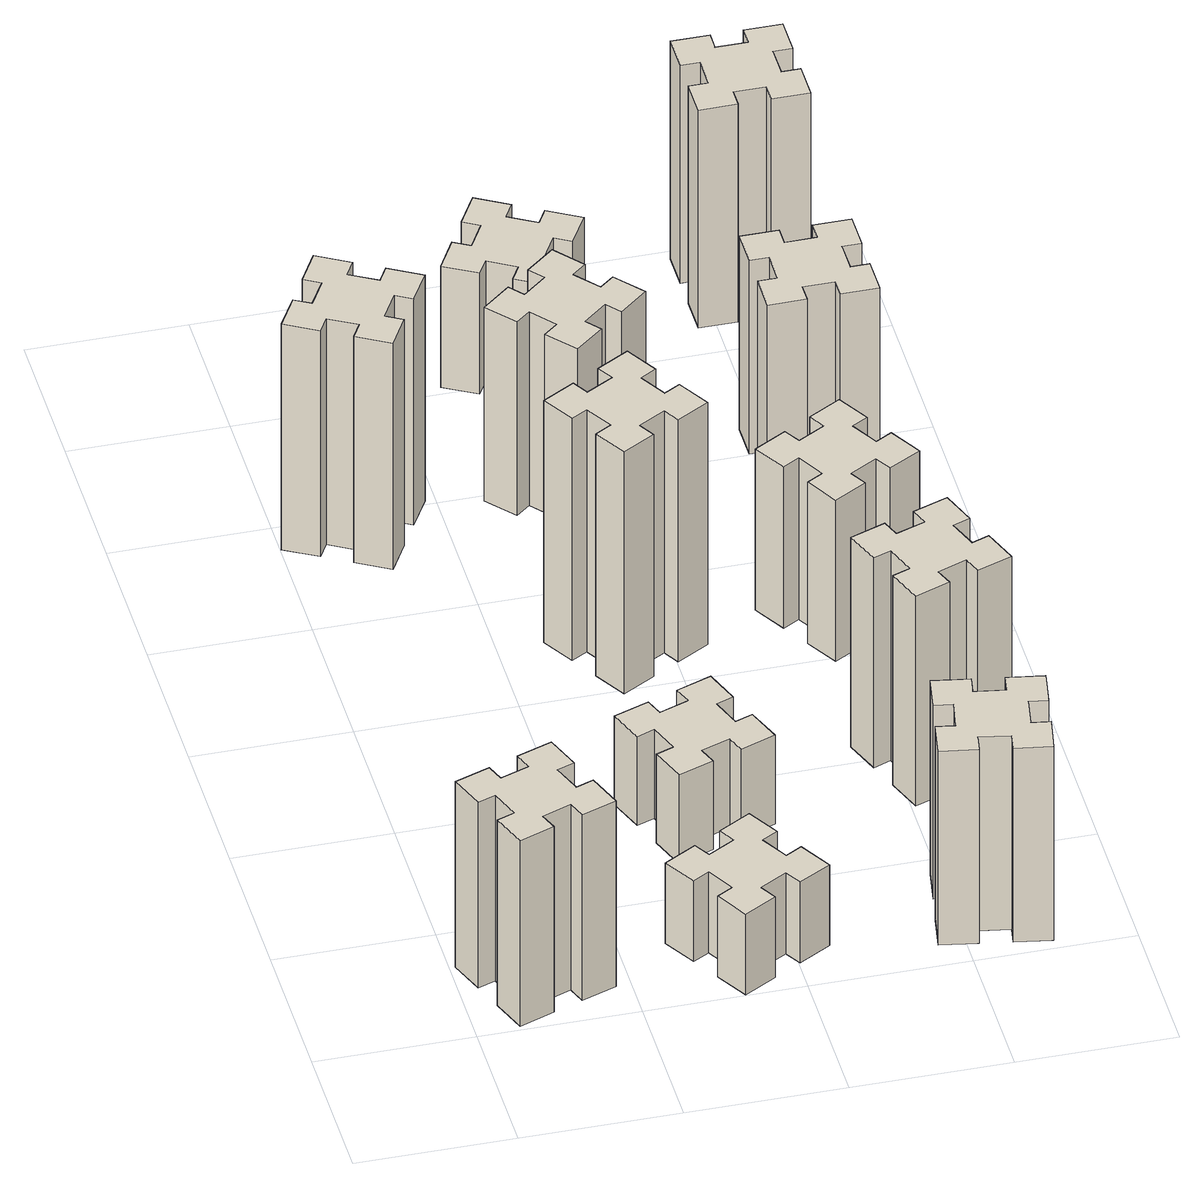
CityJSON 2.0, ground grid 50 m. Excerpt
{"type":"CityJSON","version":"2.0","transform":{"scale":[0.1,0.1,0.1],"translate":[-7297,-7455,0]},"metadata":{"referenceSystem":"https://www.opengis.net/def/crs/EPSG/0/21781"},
"CityObjects":{
"building1":{"type":"Building","attributes":{"class":"1000","function":"1000","usage":"1000","yearOfConstruction":2016,"roofType":"1000","measuredHeight":69,"storeysAboveGround":30,"storeysBelowGround":0},"geometry":[{"type":"Solid","lod":"1","boundaries":[[[[0,1,2,3,4,5,6,7,8,9,10,11,12,13,14,15,16,17,18,19]],[[17,16,20,21]],[[16,15,22,20]],[[15,14,23,22]],[[14,13,24,23]],[[13,12,25,24]],[[12,11,26,25]],[[11,10,27,26]],[[10,9,28,27]],[[9,8,29,28]],[[8,7,30,29]],[[7,6,31,30]],[[6,5,32,31]],[[5,4,33,32]],[[4,3,34,33]],[[3,2,35,34]],[[2,1,36,35]],[[1,0,37,36]],[[0,19,38,37]],[[19,18,39,38]],[[18,17,21,39]],[[24,25,26,27,28,29,30,31,32,33,34,35,36,37,38,39,21,20,22,23]]]]}]},
"building2":{"type":"Building","attributes":{"class":"1000","function":"1000","usage":"1000","yearOfConstruction":2016,"roofType":"1000","measuredHeight":30,"storeysAboveGround":30,"storeysBelowGround":0},"geometry":[{"type":"Solid","lod":"1","boundaries":[[[[40,41,42,43,44,45,46,47,48,49,50,51,52,53,54,55,56,57,58,59]],[[57,56,60,61]],[[56,55,62,60]],[[55,54,63,62]],[[54,53,64,63]],[[53,52,65,64]],[[52,51,66,65]],[[51,50,67,66]],[[50,49,68,67]],[[49,48,69,68]],[[48,47,70,69]],[[47,46,71,70]],[[46,45,72,71]],[[45,44,73,72]],[[44,43,74,73]],[[43,42,75,74]],[[42,41,76,75]],[[41,40,77,76]],[[40,59,78,77]],[[59,58,79,78]],[[58,57,61,79]],[[64,65,66,67,68,69,70,71,72,73,74,75,76,77,78,79,61,60,62,63]]]]}]},
"building3":{"type":"Building","attributes":{"class":"1000","function":"1000","usage":"1000","yearOfConstruction":2016,"roofType":"1000","measuredHeight":84,"storeysAboveGround":30,"storeysBelowGround":0},"geometry":[{"type":"Solid","lod":"1","boundaries":[[[[80,81,82,83,84,85,86,87,88,89,90,91,92,93,94,95,96,97,98,99]],[[97,96,100,101]],[[96,95,102,100]],[[95,94,103,102]],[[94,93,104,103]],[[93,92,105,104]],[[92,91,106,105]],[[91,90,107,106]],[[90,89,108,107]],[[89,88,109,108]],[[88,87,110,109]],[[87,86,111,110]],[[86,85,112,111]],[[85,84,113,112]],[[84,83,114,113]],[[83,82,115,114]],[[82,81,116,115]],[[81,80,117,116]],[[80,99,118,117]],[[99,98,119,118]],[[98,97,101,119]],[[104,105,106,107,108,109,110,111,112,113,114,115,116,117,118,119,101,100,102,103]]]]}]},
"building4":{"type":"Building","attributes":{"class":"1000","function":"1000","usage":"1000","yearOfConstruction":2016,"roofType":"1000","measuredHeight":33,"storeysAboveGround":30,"storeysBelowGround":0},"geometry":[{"type":"Solid","lod":"1","boundaries":[[[[120,121,122,123,124,125,126,127,128,129,130,131,132,133,134,135,136,137,138,139]],[[137,136,140,141]],[[136,135,142,140]],[[135,134,143,142]],[[134,133,144,143]],[[133,132,145,144]],[[132,131,146,145]],[[131,130,147,146]],[[130,129,148,147]],[[129,128,149,148]],[[128,127,150,149]],[[127,126,151,150]],[[126,125,152,151]],[[125,124,153,152]],[[124,123,154,153]],[[123,122,155,154]],[[122,121,156,155]],[[121,120,157,156]],[[120,139,158,157]],[[139,138,159,158]],[[138,137,141,159]],[[144,145,146,147,148,149,150,151,152,153,154,155,156,157,158,159,141,140,142,143]]]]}]},
"building5":{"type":"Building","attributes":{"class":"1000","function":"1000","usage":"1000","yearOfConstruction":2016,"roofType":"1000","measuredHeight":90,"storeysAboveGround":30,"storeysBelowGround":0},"geometry":[{"type":"Solid","lod":"1","boundaries":[[[[160,161,162,163,164,165,166,167,168,169,170,171,172,173,174,175,176,177,178,179]],[[177,176,180,181]],[[176,175,182,180]],[[175,174,183,182]],[[174,173,184,183]],[[173,172,185,184]],[[172,171,186,185]],[[171,170,187,186]],[[170,169,188,187]],[[169,168,189,188]],[[168,167,190,189]],[[167,166,191,190]],[[166,165,192,191]],[[165,164,193,192]],[[164,163,194,193]],[[163,162,195,194]],[[162,161,196,195]],[[161,160,197,196]],[[160,179,198,197]],[[179,178,199,198]],[[178,177,181,199]],[[184,185,186,187,188,189,190,191,192,193,194,195,196,197,198,199,181,180,182,183]]]]}]},
"building6":{"type":"Building","attributes":{"class":"1000","function":"1000","usage":"1000","yearOfConstruction":2016,"roofType":"1000","measuredHeight":72,"storeysAboveGround":30,"storeysBelowGround":0},"geometry":[{"type":"Solid","lod":"1","boundaries":[[[[200,201,202,203,204,205,206,207,208,209,210,211,212,213,214,215,216,217,218,219]],[[217,216,220,221]],[[216,215,222,220]],[[215,214,223,222]],[[214,213,224,223]],[[213,212,225,224]],[[212,211,226,225]],[[211,210,227,226]],[[210,209,228,227]],[[209,208,229,228]],[[208,207,230,229]],[[207,206,231,230]],[[206,205,232,231]],[[205,204,233,232]],[[204,203,234,233]],[[203,202,235,234]],[[202,201,236,235]],[[201,200,237,236]],[[200,219,238,237]],[[219,218,239,238]],[[218,217,221,239]],[[224,225,226,227,228,229,230,231,232,233,234,235,236,237,238,239,221,220,222,223]]]]}]},
"building7":{"type":"Building","attributes":{"class":"1000","function":"1000","usage":"1000","yearOfConstruction":2016,"roofType":"1000","measuredHeight":72,"storeysAboveGround":30,"storeysBelowGround":0},"geometry":[{"type":"Solid","lod":"1","boundaries":[[[[240,241,242,243,244,245,246,247,248,249,250,251,252,253,254,255,256,257,258,259]],[[257,256,260,261]],[[256,255,262,260]],[[255,254,263,262]],[[254,253,264,263]],[[253,252,265,264]],[[252,251,266,265]],[[251,250,267,266]],[[250,249,268,267]],[[249,248,269,268]],[[248,247,270,269]],[[247,246,271,270]],[[246,245,272,271]],[[245,244,273,272]],[[244,243,274,273]],[[243,242,275,274]],[[242,241,276,275]],[[241,240,277,276]],[[240,259,278,277]],[[259,258,279,278]],[[258,257,261,279]],[[264,265,266,267,268,269,270,271,272,273,274,275,276,277,278,279,261,260,262,263]]]]}]},
"building8":{"type":"Building","attributes":{"class":"1000","function":"1000","usage":"1000","yearOfConstruction":2016,"roofType":"1000","measuredHeight":45,"storeysAboveGround":30,"storeysBelowGround":0},"geometry":[{"type":"Solid","lod":"1","boundaries":[[[[280,281,282,283,284,285,286,287,288,289,290,291,292,293,294,295,296,297,298,299]],[[297,296,300,301]],[[296,295,302,300]],[[295,294,303,302]],[[294,293,304,303]],[[293,292,305,304]],[[292,291,306,305]],[[291,290,307,306]],[[290,289,308,307]],[[289,288,309,308]],[[288,287,310,309]],[[287,286,311,310]],[[286,285,312,311]],[[285,284,313,312]],[[284,283,314,313]],[[283,282,315,314]],[[282,281,316,315]],[[281,280,317,316]],[[280,299,318,317]],[[299,298,319,318]],[[298,297,301,319]],[[304,305,306,307,308,309,310,311,312,313,314,315,316,317,318,319,301,300,302,303]]]]}]},
"building9":{"type":"Building","attributes":{"class":"1000","function":"1000","usage":"1000","yearOfConstruction":2016,"roofType":"1000","measuredHeight":78,"storeysAboveGround":30,"storeysBelowGround":0},"geometry":[{"type":"Solid","lod":"1","boundaries":[[[[320,321,322,323,324,325,326,327,328,329,330,331,332,333,334,335,336,337,338,339]],[[337,336,340,341]],[[336,335,342,340]],[[335,334,343,342]],[[334,333,344,343]],[[333,332,345,344]],[[332,331,346,345]],[[331,330,347,346]],[[330,329,348,347]],[[329,328,349,348]],[[328,327,350,349]],[[327,326,351,350]],[[326,325,352,351]],[[325,324,353,352]],[[324,323,354,353]],[[323,322,355,354]],[[322,321,356,355]],[[321,320,357,356]],[[320,339,358,357]],[[339,338,359,358]],[[338,337,341,359]],[[344,345,346,347,348,349,350,351,352,353,354,355,356,357,358,359,341,340,342,343]]]]}]},
"building10":{"type":"Building","attributes":{"class":"1000","function":"1000","usage":"1000","yearOfConstruction":2016,"roofType":"1000","measuredHeight":60,"storeysAboveGround":30,"storeysBelowGround":0},"geometry":[{"type":"Solid","lod":"1","boundaries":[[[[360,361,362,363,364,365,366,367,368,369,370,371,372,373,374,375,376,377,378,379]],[[377,376,380,381]],[[376,375,382,380]],[[375,374,383,382]],[[374,373,384,383]],[[373,372,385,384]],[[372,371,386,385]],[[371,370,387,386]],[[370,369,388,387]],[[369,368,389,388]],[[368,367,390,389]],[[367,366,391,390]],[[366,365,392,391]],[[365,364,393,392]],[[364,363,394,393]],[[363,362,395,394]],[[362,361,396,395]],[[361,360,397,396]],[[360,379,398,397]],[[379,378,399,398]],[[378,377,381,399]],[[384,385,386,387,388,389,390,391,392,393,394,395,396,397,398,399,381,380,382,383]]]]}]},
"building11":{"type":"Building","attributes":{"class":"1000","function":"1000","usage":"1000","yearOfConstruction":2016,"roofType":"1000","measuredHeight":72,"storeysAboveGround":30,"storeysBelowGround":0},"geometry":[{"type":"Solid","lod":"1","boundaries":[[[[400,401,402,403,404,405,406,407,408,409,410,411,412,413,414,415,416,417,418,419]],[[417,416,420,421]],[[416,415,422,420]],[[415,414,423,422]],[[414,413,424,423]],[[413,412,425,424]],[[412,411,426,425]],[[411,410,427,426]],[[410,409,428,427]],[[409,408,429,428]],[[408,407,430,429]],[[407,406,431,430]],[[406,405,432,431]],[[405,404,433,432]],[[404,403,434,433]],[[403,402,435,434]],[[402,401,436,435]],[[401,400,437,436]],[[400,419,438,437]],[[419,418,439,438]],[[418,417,421,439]],[[424,425,426,427,428,429,430,431,432,433,434,435,436,437,438,439,421,420,422,423]]]]}]},
"building12":{"type":"Building","attributes":{"class":"1000","function":"1000","usage":"1000","yearOfConstruction":2016,"roofType":"1000","measuredHeight":81,"storeysAboveGround":30,"storeysBelowGround":0},"geometry":[{"type":"Solid","lod":"1","boundaries":[[[[440,441,442,443,444,445,446,447,448,449,450,451,452,453,454,455,456,457,458,459]],[[457,456,460,461]],[[456,455,462,460]],[[455,454,463,462]],[[454,453,464,463]],[[453,452,465,464]],[[452,451,466,465]],[[451,450,467,466]],[[450,449,468,467]],[[449,448,469,468]],[[448,447,470,469]],[[447,446,471,470]],[[446,445,472,471]],[[445,444,473,472]],[[444,443,474,473]],[[443,442,475,474]],[[442,441,476,475]],[[441,440,477,476]],[[440,459,478,477]],[[459,458,479,478]],[[458,457,461,479]],[[464,465,466,467,468,469,470,471,472,473,474,475,476,477,478,479,461,460,462,463]]]]}]}
},
"vertices":[
[245,356,0],[151,322,0],[130,378,0],[17,337,0],[59,224,0],[115,245,0],[149,151,0],[93,130,0],[134,17,0],[247,59,0],[226,115,0],[320,149,0],[340,93,0],[453,134,0],[412,247,0],[356,226,0],[322,320,0],[378,340,0],[337,453,0],[224,412,0],[322,320,690],[378,340,690],[356,226,690],[412,247,690],[453,134,690],[340,93,690],[320,149,690],[226,115,690],[247,59,690],[134,17,690],[93,130,690],[149,151,690],[115,245,690],[59,224,690],[17,337,690],[130,378,690],[151,322,690],[245,356,690],[224,412,690],[337,453,690],
[755,224,0],[805,137,0],[753,107,0],[813,3,0],[917,63,0],[887,115,0],[974,165,0],[1004,113,0],[1108,173,0],[1048,277,0],[996,247,0],[946,334,0],[998,364,0],[938,468,0],[834,408,0],[864,356,0],[777,306,0],[747,358,0],[643,298,0],[703,194,0],[777,306,300],[747,358,300],[864,356,300],[834,408,300],[938,468,300],[998,364,300],[946,334,300],[996,247,300],[1048,277,300],[1108,173,300],[1004,113,300],[974,165,300],[887,115,300],[917,63,300],[813,3,300],[753,107,300],[805,137,300],[755,224,300],[703,194,300],[643,298,300],
[334,2526,0],[247,2576,0],[277,2628,0],[173,2688,0],[113,2584,0],[165,2554,0],[115,2467,0],[63,2497,0],[3,2393,0],[107,2333,0],[137,2385,0],[224,2335,0],[194,2283,0],[298,2223,0],[358,2327,0],[306,2357,0],[356,2444,0],[408,2414,0],[468,2518,0],[364,2578,0],[356,2444,840],[408,2414,840],[306,2357,840],[358,2327,840],[298,2223,840],[194,2283,840],[224,2335,840],[137,2385,840],[107,2333,840],[3,2393,840],[63,2497,840],[115,2467,840],[165,2554,840],[113,2584,840],[173,2688,840],[277,2628,840],[247,2576,840],[334,2526,840],[364,2578,840],[468,2518,840],
[996,866,0],[962,960,0],[1018,980,0],[977,1093,0],[864,1052,0],[885,996,0],[791,962,0],[770,1018,0],[657,977,0],[699,864,0],[755,885,0],[789,791,0],[733,770,0],[774,657,0],[887,699,0],[866,755,0],[960,789,0],[980,733,0],[1093,774,0],[1052,887,0],[960,789,330],[980,733,330],[866,755,330],[887,699,330],[774,657,330],[733,770,330],[789,791,330],[755,885,330],[699,864,330],[657,977,330],[770,1018,330],[791,962,330],[885,996,330],[864,1052,330],[977,1093,330],[1018,980,330],[962,960,330],[996,866,330],[1052,887,330],[1093,774,330],
[887,1595,0],[974,1645,0],[1004,1593,0],[1108,1653,0],[1048,1757,0],[996,1727,0],[946,1814,0],[998,1844,0],[938,1948,0],[834,1888,0],[864,1836,0],[777,1786,0],[747,1838,0],[643,1778,0],[703,1674,0],[755,1704,0],[805,1617,0],[753,1587,0],[813,1483,0],[917,1543,0],[805,1617,900],[753,1587,900],[755,1704,900],[703,1674,900],[643,1778,900],[747,1838,900],[777,1786,900],[864,1836,900],[834,1888,900],[938,1948,900],[998,1844,900],[946,1814,900],[996,1727,900],[1048,1757,900],[1108,1653,900],[1004,1593,900],[974,1645,900],[887,1595,900],[917,1543,900],[813,1483,900],
[843,2572,0],[766,2507,0],[728,2553,0],[636,2476,0],[713,2384,0],[759,2423,0],[823,2346,0],[777,2308,0],[854,2216,0],[946,2293,0],[908,2339,0],[984,2403,0],[1023,2357,0],[1115,2434,0],[1038,2526,0],[992,2488,0],[927,2564,0],[973,2603,0],[896,2695,0],[804,2618,0],[927,2564,720],[973,2603,720],[992,2488,720],[1038,2526,720],[1115,2434,720],[1023,2357,720],[984,2403,720],[908,2339,720],[946,2293,720],[854,2216,720],[777,2308,720],[823,2346,720],[759,2423,720],[713,2384,720],[636,2476,720],[728,2553,720],[766,2507,720],[843,2572,720],[804,2618,720],[896,2695,720],
[1715,167,0],[1732,265,0],[1791,255,0],[1812,373,0],[1694,394,0],[1684,335,0],[1585,352,0],[1596,411,0],[1477,432,0],[1457,314,0],[1516,304,0],[1498,205,0],[1439,216,0],[1418,97,0],[1537,77,0],[1547,136,0],[1645,118,0],[1635,59,0],[1753,38,0],[1774,157,0],[1645,118,720],[1635,59,720],[1547,136,720],[1537,77,720],[1418,97,720],[1439,216,720],[1498,205,720],[1516,304,720],[1457,314,720],[1477,432,720],[1596,411,720],[1585,352,720],[1684,335,720],[1694,394,720],[1812,373,720],[1791,255,720],[1732,265,720],[1715,167,720],[1774,157,720],[1753,38,720],
[777,3025,0],[864,2975,0],[834,2923,0],[938,2863,0],[998,2967,0],[946,2997,0],[996,3084,0],[1048,3054,0],[1108,3158,0],[1004,3218,0],[974,3166,0],[887,3216,0],[917,3268,0],[813,3328,0],[753,3224,0],[805,3194,0],[755,3107,0],[703,3137,0],[643,3033,0],[747,2973,0],[755,3107,450],[703,3137,450],[805,3194,450],[753,3224,450],[813,3328,450],[917,3268,450],[887,3216,450],[974,3166,450],[1004,3218,450],[1108,3158,450],[1048,3054,450],[996,3084,450],[946,2997,450],[998,2967,450],[938,2863,450],[834,2923,450],[864,2975,450],[777,3025,450],[747,2973,450],[643,3033,450],
[1495,985,0],[1529,891,0],[1473,870,0],[1514,757,0],[1627,799,0],[1606,855,0],[1700,889,0],[1720,833,0],[1833,874,0],[1792,987,0],[1736,966,0],[1702,1060,0],[1758,1080,0],[1717,1193,0],[1604,1152,0],[1625,1096,0],[1531,1062,0],[1510,1118,0],[1397,1077,0],[1439,964,0],[1531,1062,780],[1510,1118,780],[1625,1096,780],[1604,1152,780],[1717,1193,780],[1758,1080,780],[1702,1060,780],[1736,966,780],[1792,987,780],[1833,874,780],[1720,833,780],[1700,889,780],[1606,855,780],[1627,799,780],[1514,757,780],[1473,870,780],[1529,891,780],[1495,985,780],[1439,964,780],[1397,1077,780],
[1504,1836,0],[1417,1786,0],[1387,1838,0],[1283,1778,0],[1343,1674,0],[1395,1704,0],[1445,1617,0],[1393,1587,0],[1453,1483,0],[1557,1543,0],[1527,1595,0],[1614,1645,0],[1644,1593,0],[1748,1653,0],[1688,1757,0],[1636,1727,0],[1586,1814,0],[1638,1844,0],[1578,1948,0],[1474,1888,0],[1586,1814,600],[1638,1844,600],[1636,1727,600],[1688,1757,600],[1748,1653,600],[1644,1593,600],[1614,1645,600],[1527,1595,600],[1557,1543,600],[1453,1483,600],[1393,1587,600],[1445,1617,600],[1395,1704,600],[1343,1674,600],[1283,1778,600],[1387,1838,600],[1417,1786,600],[1504,1836,600],[1474,1888,600],[1578,1948,600],
[1665,2565,0],[1565,2565,0],[1565,2625,0],[1445,2625,0],[1445,2505,0],[1505,2505,0],[1505,2405,0],[1445,2405,0],[1445,2285,0],[1565,2285,0],[1565,2345,0],[1665,2345,0],[1665,2285,0],[1785,2285,0],[1785,2405,0],[1725,2405,0],[1725,2505,0],[1785,2505,0],[1785,2625,0],[1665,2625,0],[1725,2505,720],[1785,2505,720],[1725,2405,720],[1785,2405,720],[1785,2285,720],[1665,2285,720],[1665,2345,720],[1565,2345,720],[1565,2285,720],[1445,2285,720],[1445,2405,720],[1505,2405,720],[1505,2505,720],[1445,2505,720],[1445,2625,720],[1565,2625,720],[1565,2565,720],[1665,2565,720],[1665,2625,720],[1785,2625,720],
[1565,3185,0],[1665,3185,0],[1665,3125,0],[1785,3125,0],[1785,3245,0],[1725,3245,0],[1725,3345,0],[1785,3345,0],[1785,3465,0],[1665,3465,0],[1665,3405,0],[1565,3405,0],[1565,3465,0],[1445,3465,0],[1445,3345,0],[1505,3345,0],[1505,3245,0],[1445,3245,0],[1445,3125,0],[1565,3125,0],[1505,3245,810],[1445,3245,810],[1505,3345,810],[1445,3345,810],[1445,3465,810],[1565,3465,810],[1565,3405,810],[1665,3405,810],[1665,3465,810],[1785,3465,810],[1785,3345,810],[1725,3345,810],[1725,3245,810],[1785,3245,810],[1785,3125,810],[1665,3125,810],[1665,3185,810],[1565,3185,810],[1565,3125,810],[1445,3125,810]
]}
